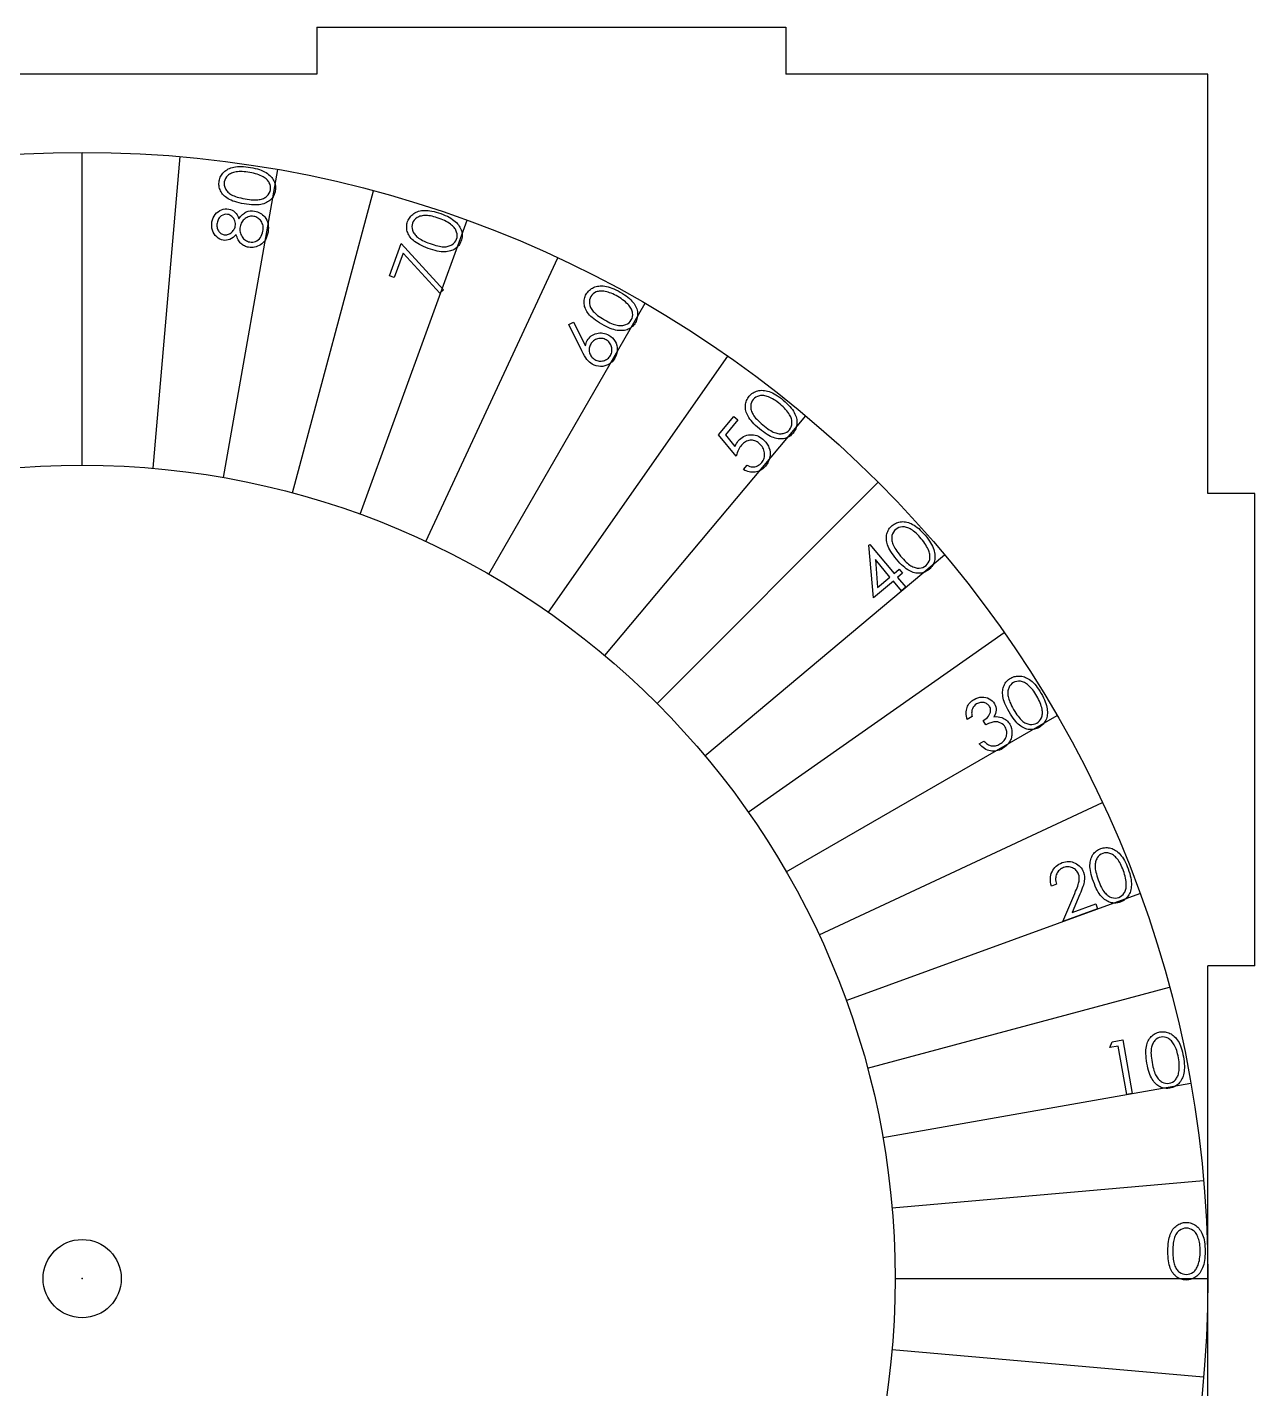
# Model space of a CAD drawing. Header units: millimetres. Extents: x 0 to 150, y -15 to 160.
# Drawn here: x 71.5 to 150, y 73 to 160 of the extents above; entities that cross this region are included whole.
import ezdxf

# ---------------------------------------------------------------- set-up
doc = ezdxf.new("R2010")
doc.units = ezdxf.units.MM
doc.header["$PDSIZE"] = -1

msp = doc.modelspace()

# ---------------------------------------------------------------- linework, layer by layer
at = {"color": 7, "linetype": 'Continuous', "lineweight": 25}
for p, q in [((90, 160), (90, 157)), ((90, 160), (120, 160)), ((120, 160), (120, 157)), ((90, 157), (60, 157)), ((147, 157), (120, 157)), ((147, 130.2), (147, 157)), ((150, 130.2), (147, 130.2)), ((150, 100), (150, 130.2)), ((150, 100), (147, 100)), ((147, 70.2), (147, 100))]:
    msp.add_line(p, q, dxfattribs=at)
at = {"color": 7, "linetype": 'Continuous'}
for p, q in [((75, 132), (75, 152)), ((79.532, 131.802), (81.275, 151.726)), ((84.03, 131.21), (87.503, 150.906)), ((88.459, 130.228), (93.635, 149.547)), ((92.785, 128.864), (99.625, 147.658)), ((96.976, 127.128), (105.429, 145.254)), ((101, 125.033), (111, 142.354)), ((104.826, 122.596), (116.298, 138.979)), ((108.425, 119.834), (121.281, 135.155)), ((111.77, 116.77), (125.912, 130.912)), ((114.834, 113.425), (130.155, 126.281)), ((117.596, 109.826), (133.979, 121.298)), ((120.033, 106), (137.354, 116)), ((122.128, 101.976), (140.254, 110.429)), ((123.864, 97.785), (142.658, 104.625)), ((125.228, 93.459), (144.547, 98.635)), ((126.21, 89.03), (145.906, 92.503)), ((126.802, 84.532), (146.726, 86.275)), ((127, 80), (147, 80)), ((126.802, 75.468), (146.726, 73.725))]:
    msp.add_line(p, q, dxfattribs=at)
at = {"color": 7, "linetype": 'Continuous', "flags": 128}
for points in [[(85.355, 148.706), (85.191, 148.738), (85.038, 148.771), (84.895, 148.809), (84.762, 148.849), (84.639, 148.891), (84.528, 148.936), (84.426, 148.985), (84.335, 149.036), (84.252, 149.09), (84.176, 149.147), (84.106, 149.206), (84.041, 149.269), (83.984, 149.333), (83.932, 149.401), (83.887, 149.471), (83.848, 149.545), (83.815, 149.62), (83.789, 149.696), (83.769, 149.773), (83.755, 149.851), (83.747, 149.93), (83.746, 150.009), (83.751, 150.09), (83.762, 150.171), (83.762, 150.171), (83.78, 150.252), (83.803, 150.331), (83.832, 150.406), (83.866, 150.479), (83.906, 150.548), (83.952, 150.614), (84.003, 150.678), (84.06, 150.738), (84.122, 150.795), (84.19, 150.847), (84.263, 150.894), (84.341, 150.938), (84.426, 150.976), (84.515, 151.009), (84.609, 151.039), (84.709, 151.063), (84.815, 151.082), (84.929, 151.095), (85.05, 151.101), (85.179, 151.102), (85.314, 151.095), (85.457, 151.082), (85.608, 151.063), (85.765, 151.038), (85.765, 151.038), (85.922, 151.008), (86.069, 150.975), (86.207, 150.938), (86.337, 150.898), (86.457, 150.855), (86.568, 150.808), (86.67, 150.758), (86.762, 150.704), (86.848, 150.647), (86.926, 150.587), (86.999, 150.526), (87.065, 150.461), (87.123, 150.394), (87.176, 150.324), (87.222, 150.251), (87.262, 150.176), (87.296, 150.099), (87.323, 150.021), (87.344, 149.942), (87.358, 149.863), (87.365, 149.783), (87.367, 149.702), (87.362, 149.621), (87.351, 149.538), (87.351, 149.538), (87.333, 149.457), (87.311, 149.38), (87.282, 149.306), (87.248, 149.235), (87.209, 149.167), (87.164, 149.102), (87.114, 149.04), (87.058, 148.981), (86.997, 148.926), (86.93, 148.876), (86.858, 148.83), (86.782, 148.789), (86.701, 148.752), (86.614, 148.72), (86.522, 148.693), (86.424, 148.67), (86.321, 148.652), (86.209, 148.641), (86.087, 148.636), (85.958, 148.638), (85.82, 148.645), (85.674, 148.659), (85.518, 148.68), (85.355, 148.706)], [(85.418, 149.029), (85.559, 149.006), (85.691, 148.987), (85.815, 148.973), (85.931, 148.965), (86.038, 148.961), (86.137, 148.961), (86.228, 148.967), (86.311, 148.978), (86.387, 148.992), (86.46, 149.011), (86.529, 149.034), (86.594, 149.06), (86.655, 149.09), (86.712, 149.124), (86.765, 149.162), (86.814, 149.203), (86.9, 149.294), (86.966, 149.391), (87.014, 149.494), (87.043, 149.604), (87.043, 149.604), (87.053, 149.717), (87.045, 149.831), (87.016, 149.943), (86.969, 150.055), (86.937, 150.11), (86.901, 150.163), (86.859, 150.214), (86.812, 150.262), (86.76, 150.308), (86.702, 150.353), (86.64, 150.395), (86.572, 150.435), (86.572, 150.435), (86.483, 150.481), (86.39, 150.524), (86.291, 150.564), (86.187, 150.601), (86.077, 150.635), (85.962, 150.665), (85.842, 150.693), (85.716, 150.717), (85.716, 150.717), (85.59, 150.737), (85.469, 150.753), (85.353, 150.764), (85.242, 150.771), (85.137, 150.773), (85.037, 150.77), (84.942, 150.763), (84.852, 150.751), (84.767, 150.736), (84.688, 150.716), (84.613, 150.693), (84.543, 150.667), (84.479, 150.636), (84.419, 150.601), (84.365, 150.564), (84.316, 150.521), (84.231, 150.432), (84.165, 150.336), (84.118, 150.233), (84.088, 150.125), (84.088, 150.125), (84.079, 150.011), (84.088, 149.897), (84.117, 149.785), (84.165, 149.671), (84.197, 149.616), (84.234, 149.562), (84.276, 149.511), (84.323, 149.462), (84.374, 149.415), (84.431, 149.37), (84.494, 149.328), (84.56, 149.288), (84.635, 149.249), (84.718, 149.212), (84.811, 149.178), (84.914, 149.144), (85.026, 149.113), (85.147, 149.083), (85.278, 149.055), (85.418, 149.029)], [(85.016, 147.761), (85.074, 147.837), (85.133, 147.907), (85.193, 147.97), (85.252, 148.026), (85.313, 148.076), (85.373, 148.12), (85.434, 148.158), (85.496, 148.188), (85.621, 148.234), (85.751, 148.259), (85.885, 148.265), (86.024, 148.25), (86.024, 148.25), (86.12, 148.229), (86.212, 148.2), (86.301, 148.164), (86.384, 148.12), (86.463, 148.068), (86.538, 148.01), (86.608, 147.943), (86.675, 147.869), (86.675, 147.869), (86.747, 147.771), (86.806, 147.665), (86.852, 147.554), (86.885, 147.436), (86.904, 147.312), (86.911, 147.182), (86.905, 147.044), (86.885, 146.9), (86.885, 146.9), (86.856, 146.764), (86.818, 146.638), (86.771, 146.522), (86.716, 146.416), (86.652, 146.321), (86.58, 146.236), (86.499, 146.161), (86.409, 146.098), (86.315, 146.044), (86.221, 145.999), (86.125, 145.964), (86.03, 145.938), (85.934, 145.922), (85.838, 145.916), (85.741, 145.919), (85.644, 145.931), (85.644, 145.931), (85.573, 145.946), (85.506, 145.966), (85.441, 145.99), (85.379, 146.018), (85.319, 146.051), (85.262, 146.088), (85.207, 146.129), (85.156, 146.175), (85.107, 146.227), (85.06, 146.284), (85.017, 146.348), (84.976, 146.418), (84.938, 146.494), (84.902, 146.576), (84.869, 146.664), (84.839, 146.758), (84.839, 146.758), (84.749, 146.653), (84.654, 146.565), (84.554, 146.493), (84.449, 146.438), (84.342, 146.401), (84.233, 146.38), (84.124, 146.375), (84.014, 146.387), (84.014, 146.387), (83.905, 146.415), (83.8, 146.459), (83.699, 146.52), (83.602, 146.597), (83.514, 146.688), (83.441, 146.79), (83.38, 146.902), (83.333, 147.025), (83.3, 147.155), (83.285, 147.287), (83.285, 147.421), (83.301, 147.557), (83.301, 147.557), (83.332, 147.686), (83.378, 147.808), (83.437, 147.923), (83.511, 148.029), (83.598, 148.125), (83.692, 148.207), (83.796, 148.274), (83.909, 148.327), (84.026, 148.365), (84.142, 148.386), (84.259, 148.39), (84.375, 148.378), (84.375, 148.378), (84.487, 148.35), (84.589, 148.309), (84.682, 148.253), (84.766, 148.183), (84.842, 148.099), (84.909, 148), (84.967, 147.888), (85.016, 147.761)], [(83.63, 147.482), (83.62, 147.413), (83.617, 147.346), (83.618, 147.281), (83.626, 147.218), (83.639, 147.157), (83.658, 147.098), (83.683, 147.041), (83.713, 146.987), (83.748, 146.936), (83.786, 146.891), (83.828, 146.851), (83.871, 146.816), (83.918, 146.787), (83.969, 146.763), (84.021, 146.745), (84.077, 146.732), (84.077, 146.732), (84.134, 146.725), (84.191, 146.725), (84.247, 146.731), (84.303, 146.743), (84.359, 146.762), (84.414, 146.788), (84.47, 146.82), (84.525, 146.858), (84.576, 146.9), (84.623, 146.947), (84.665, 146.996), (84.701, 147.048), (84.731, 147.104), (84.757, 147.163), (84.776, 147.224), (84.791, 147.289), (84.791, 147.289), (84.8, 147.374), (84.799, 147.458), (84.787, 147.541), (84.764, 147.624), (84.731, 147.704), (84.689, 147.776), (84.637, 147.842), (84.576, 147.9), (84.511, 147.95), (84.443, 147.989), (84.372, 148.018), (84.3, 148.036), (84.3, 148.036), (84.197, 148.044), (84.094, 148.029), (83.992, 147.993), (83.889, 147.936), (83.841, 147.899), (83.797, 147.857), (83.758, 147.808), (83.723, 147.754), (83.693, 147.695), (83.667, 147.63), (83.646, 147.559), (83.63, 147.482)], [(97.131, 145.864), (96.975, 145.923), (96.83, 145.983), (96.696, 146.044), (96.573, 146.107), (96.46, 146.169), (96.357, 146.234), (96.265, 146.299), (96.185, 146.365), (96.113, 146.432), (96.047, 146.501), (95.988, 146.572), (95.937, 146.644), (95.89, 146.718), (95.852, 146.794), (95.82, 146.871), (95.794, 146.949), (95.775, 147.029), (95.761, 147.108), (95.755, 147.187), (95.755, 147.266), (95.761, 147.345), (95.773, 147.423), (95.792, 147.502), (95.817, 147.58), (95.817, 147.58), (95.849, 147.657), (95.885, 147.73), (95.927, 147.8), (95.973, 147.865), (96.024, 147.926), (96.081, 147.984), (96.142, 148.037), (96.209, 148.087), (96.28, 148.132), (96.356, 148.171), (96.436, 148.204), (96.521, 148.233), (96.61, 148.256), (96.704, 148.274), (96.802, 148.286), (96.904, 148.293), (97.012, 148.293), (97.126, 148.286), (97.246, 148.272), (97.373, 148.249), (97.505, 148.22), (97.644, 148.183), (97.788, 148.138), (97.939, 148.086), (97.939, 148.086), (98.088, 148.029), (98.226, 147.971), (98.356, 147.911), (98.476, 147.848), (98.586, 147.784), (98.687, 147.719), (98.779, 147.652), (98.861, 147.583), (98.935, 147.512), (99.002, 147.44), (99.062, 147.367), (99.116, 147.292), (99.162, 147.215), (99.202, 147.137), (99.235, 147.058), (99.261, 146.977), (99.281, 146.896), (99.294, 146.815), (99.301, 146.734), (99.301, 146.654), (99.294, 146.574), (99.282, 146.494), (99.263, 146.414), (99.237, 146.335), (99.237, 146.335), (99.206, 146.259), (99.17, 146.187), (99.13, 146.119), (99.084, 146.055), (99.033, 145.995), (98.978, 145.938), (98.918, 145.887), (98.853, 145.838), (98.783, 145.795), (98.709, 145.757), (98.631, 145.724), (98.548, 145.697), (98.462, 145.676), (98.371, 145.659), (98.276, 145.648), (98.176, 145.643), (98.071, 145.643), (97.959, 145.652), (97.839, 145.668), (97.712, 145.692), (97.577, 145.724), (97.436, 145.763), (97.287, 145.809), (97.131, 145.864)], [(85.101, 147.239), (85.089, 147.152), (85.085, 147.067), (85.089, 146.985), (85.101, 146.904), (85.12, 146.826), (85.147, 146.75), (85.182, 146.677), (85.225, 146.606), (85.273, 146.54), (85.326, 146.48), (85.381, 146.429), (85.441, 146.384), (85.504, 146.345), (85.571, 146.314), (85.641, 146.29), (85.716, 146.274), (85.716, 146.274), (85.81, 146.263), (85.904, 146.267), (85.997, 146.283), (86.089, 146.312), (86.178, 146.354), (86.259, 146.409), (86.332, 146.475), (86.397, 146.553), (86.454, 146.642), (86.5, 146.739), (86.537, 146.846), (86.563, 146.962), (86.563, 146.962), (86.575, 147.054), (86.58, 147.142), (86.577, 147.226), (86.567, 147.308), (86.549, 147.385), (86.522, 147.459), (86.488, 147.529), (86.447, 147.596), (86.4, 147.658), (86.349, 147.713), (86.295, 147.761), (86.237, 147.803), (86.176, 147.839), (86.111, 147.869), (86.042, 147.891), (85.97, 147.907), (85.97, 147.907), (85.899, 147.916), (85.829, 147.917), (85.759, 147.911), (85.691, 147.897), (85.623, 147.874), (85.555, 147.845), (85.488, 147.808), (85.422, 147.763), (85.36, 147.712), (85.304, 147.657), (85.254, 147.598), (85.21, 147.535), (85.173, 147.467), (85.143, 147.395), (85.118, 147.319), (85.101, 147.239)], [(97.249, 146.169), (97.383, 146.122), (97.51, 146.081), (97.63, 146.046), (97.742, 146.018), (97.846, 145.995), (97.945, 145.979), (98.035, 145.969), (98.118, 145.964), (98.196, 145.966), (98.271, 145.971), (98.342, 145.981), (98.411, 145.996), (98.475, 146.015), (98.538, 146.039), (98.597, 146.067), (98.652, 146.099), (98.752, 146.173), (98.834, 146.257), (98.899, 146.351), (98.947, 146.453), (98.947, 146.453), (98.976, 146.563), (98.987, 146.675), (98.978, 146.791), (98.951, 146.909), (98.93, 146.969), (98.903, 147.027), (98.871, 147.085), (98.833, 147.14), (98.789, 147.195), (98.741, 147.249), (98.686, 147.301), (98.627, 147.352), (98.627, 147.352), (98.548, 147.413), (98.463, 147.471), (98.373, 147.528), (98.277, 147.582), (98.175, 147.634), (98.067, 147.684), (97.954, 147.732), (97.835, 147.777), (97.835, 147.777), (97.714, 147.82), (97.598, 147.856), (97.485, 147.888), (97.378, 147.913), (97.274, 147.933), (97.175, 147.949), (97.081, 147.958), (96.99, 147.962), (96.905, 147.961), (96.823, 147.956), (96.746, 147.946), (96.673, 147.932), (96.604, 147.913), (96.54, 147.889), (96.479, 147.861), (96.423, 147.829), (96.324, 147.755), (96.243, 147.672), (96.178, 147.58), (96.132, 147.478), (96.132, 147.478), (96.101, 147.368), (96.091, 147.255), (96.1, 147.138), (96.128, 147.018), (96.15, 146.958), (96.177, 146.899), (96.209, 146.841), (96.246, 146.785), (96.289, 146.73), (96.338, 146.676), (96.391, 146.623), (96.45, 146.572), (96.516, 146.522), (96.592, 146.471), (96.678, 146.421), (96.773, 146.37), (96.878, 146.32), (96.992, 146.27), (97.116, 146.22), (97.249, 146.169)], [(94.647, 144.108), (95.399, 146.173), (95.399, 146.173), (98.102, 143.216), (98.102, 143.216), (97.867, 142.999), (97.867, 142.999), (95.523, 145.556), (95.523, 145.556), (94.955, 143.996), (94.955, 143.996), (94.647, 144.108)], [(108.233, 141.02), (108.09, 141.105), (107.958, 141.19), (107.836, 141.272), (107.725, 141.355), (107.626, 141.436), (107.536, 141.518), (107.457, 141.597), (107.389, 141.676), (107.33, 141.755), (107.278, 141.835), (107.232, 141.915), (107.194, 141.994), (107.161, 142.075), (107.136, 142.156), (107.118, 142.238), (107.106, 142.32), (107.101, 142.401), (107.102, 142.482), (107.109, 142.56), (107.123, 142.638), (107.142, 142.715), (107.168, 142.79), (107.201, 142.864), (107.239, 142.936), (107.239, 142.936), (107.283, 143.006), (107.332, 143.072), (107.384, 143.133), (107.441, 143.189), (107.502, 143.24), (107.567, 143.287), (107.637, 143.329), (107.711, 143.366), (107.789, 143.397), (107.87, 143.423), (107.955, 143.443), (108.044, 143.456), (108.135, 143.463), (108.231, 143.465), (108.329, 143.46), (108.432, 143.449), (108.538, 143.43), (108.649, 143.404), (108.765, 143.369), (108.885, 143.325), (109.01, 143.273), (109.14, 143.212), (109.275, 143.143), (109.414, 143.066), (109.414, 143.066), (109.55, 142.984), (109.677, 142.902), (109.794, 142.821), (109.901, 142.739), (109.999, 142.657), (110.087, 142.575), (110.166, 142.493), (110.234, 142.411), (110.295, 142.329), (110.349, 142.246), (110.395, 142.163), (110.434, 142.08), (110.467, 141.997), (110.492, 141.913), (110.511, 141.83), (110.523, 141.746), (110.527, 141.662), (110.527, 141.58), (110.519, 141.499), (110.506, 141.42), (110.485, 141.342), (110.459, 141.267), (110.426, 141.192), (110.388, 141.118), (110.388, 141.118), (110.344, 141.049), (110.297, 140.984), (110.245, 140.924), (110.189, 140.868), (110.129, 140.818), (110.064, 140.772), (109.996, 140.732), (109.923, 140.695), (109.847, 140.664), (109.767, 140.64), (109.685, 140.622), (109.599, 140.609), (109.51, 140.603), (109.418, 140.602), (109.322, 140.608), (109.223, 140.62), (109.12, 140.639), (109.011, 140.667), (108.896, 140.704), (108.775, 140.749), (108.648, 140.804), (108.515, 140.867), (108.377, 140.939), (108.233, 141.02)], [(108.402, 141.299), (108.526, 141.23), (108.644, 141.167), (108.755, 141.112), (108.861, 141.065), (108.96, 141.024), (109.053, 140.991), (109.14, 140.965), (109.221, 140.947), (109.298, 140.935), (109.373, 140.927), (109.445, 140.925), (109.515, 140.927), (109.582, 140.935), (109.648, 140.948), (109.711, 140.965), (109.771, 140.987), (109.882, 141.043), (109.977, 141.111), (110.058, 141.192), (110.122, 141.284), (110.122, 141.284), (110.171, 141.387), (110.201, 141.497), (110.212, 141.612), (110.206, 141.733), (110.195, 141.795), (110.179, 141.857), (110.157, 141.919), (110.13, 141.98), (110.096, 142.041), (110.058, 142.102), (110.013, 142.163), (109.963, 142.224), (109.963, 142.224), (109.896, 142.297), (109.824, 142.37), (109.745, 142.441), (109.659, 142.512), (109.568, 142.581), (109.472, 142.649), (109.368, 142.715), (109.258, 142.78), (109.258, 142.78), (109.147, 142.843), (109.039, 142.9), (108.934, 142.949), (108.832, 142.994), (108.734, 143.031), (108.639, 143.064), (108.547, 143.089), (108.459, 143.109), (108.374, 143.123), (108.293, 143.132), (108.215, 143.135), (108.141, 143.134), (108.07, 143.127), (108.003, 143.115), (107.938, 143.098), (107.878, 143.076), (107.768, 143.02), (107.674, 142.953), (107.594, 142.873), (107.53, 142.781), (107.53, 142.781), (107.482, 142.678), (107.452, 142.568), (107.44, 142.452), (107.447, 142.329), (107.474, 142.203), (107.522, 142.079), (107.593, 141.956), (107.686, 141.835), (107.743, 141.774), (107.808, 141.711), (107.884, 141.646), (107.968, 141.58), (108.063, 141.512), (108.167, 141.443), (108.28, 141.372), (108.402, 141.299)], [(106.119, 140.996), (106.422, 141.149), (106.422, 141.149), (107.182, 139.631), (107.182, 139.631), (107.204, 139.725), (107.231, 139.813), (107.264, 139.894), (107.303, 139.969), (107.303, 139.969), (107.358, 140.054), (107.418, 140.131), (107.485, 140.2), (107.558, 140.261), (107.637, 140.314), (107.722, 140.359), (107.813, 140.396), (107.91, 140.425), (108.01, 140.445), (108.109, 140.455), (108.207, 140.455), (108.306, 140.446), (108.402, 140.426), (108.498, 140.396), (108.594, 140.357), (108.688, 140.307), (108.688, 140.307), (108.81, 140.227), (108.918, 140.135), (109.01, 140.032), (109.087, 139.917), (109.148, 139.793), (109.19, 139.664), (109.215, 139.527), (109.222, 139.384), (109.211, 139.24), (109.182, 139.101), (109.135, 138.967), (109.071, 138.837), (109.071, 138.837), (108.993, 138.721), (108.904, 138.617), (108.801, 138.526), (108.687, 138.449), (108.564, 138.387), (108.435, 138.343), (108.301, 138.318), (108.16, 138.311), (108.02, 138.322), (107.885, 138.35), (107.755, 138.395), (107.629, 138.458), (107.629, 138.458), (107.539, 138.516), (107.452, 138.585), (107.367, 138.664), (107.285, 138.755), (107.205, 138.861), (107.122, 138.988), (107.037, 139.135), (106.951, 139.302), (106.951, 139.302), (106.119, 140.996)], [(107.525, 139.746), (107.491, 139.68), (107.464, 139.614), (107.444, 139.546), (107.431, 139.478), (107.426, 139.408), (107.428, 139.338), (107.436, 139.267), (107.452, 139.195), (107.475, 139.124), (107.503, 139.058), (107.536, 138.996), (107.576, 138.939), (107.622, 138.885), (107.673, 138.836), (107.73, 138.792), (107.793, 138.752), (107.793, 138.752), (107.859, 138.718), (107.926, 138.691), (107.993, 138.671), (108.062, 138.659), (108.131, 138.653), (108.201, 138.655), (108.273, 138.663), (108.345, 138.679), (108.416, 138.702), (108.482, 138.73), (108.543, 138.763), (108.601, 138.803), (108.653, 138.848), (108.702, 138.899), (108.746, 138.955), (108.786, 139.018), (108.786, 139.018), (108.82, 139.084), (108.847, 139.15), (108.866, 139.218), (108.88, 139.286), (108.885, 139.356), (108.883, 139.426), (108.875, 139.497), (108.859, 139.57), (108.836, 139.64), (108.808, 139.706), (108.775, 139.768), (108.735, 139.826), (108.69, 139.879), (108.639, 139.927), (108.583, 139.971), (108.52, 140.011), (108.52, 140.011), (108.454, 140.046), (108.387, 140.073), (108.319, 140.093), (108.25, 140.105), (108.181, 140.111), (108.11, 140.109), (108.038, 140.101), (107.966, 140.085), (107.895, 140.063), (107.83, 140.034), (107.768, 140.001), (107.71, 139.962), (107.657, 139.916), (107.609, 139.865), (107.565, 139.809), (107.525, 139.746)], [(118.313, 134.332), (118.186, 134.442), (118.069, 134.549), (117.963, 134.653), (117.868, 134.755), (117.783, 134.853), (117.708, 134.949), (117.644, 135.043), (117.59, 135.133), (117.545, 135.221), (117.506, 135.31), (117.476, 135.397), (117.451, 135.484), (117.433, 135.569), (117.422, 135.654), (117.418, 135.738), (117.421, 135.822), (117.43, 135.904), (117.445, 135.983), (117.466, 136.06), (117.494, 136.135), (117.527, 136.207), (117.565, 136.277), (117.61, 136.345), (117.661, 136.41), (117.661, 136.41), (117.717, 136.473), (117.777, 136.53), (117.84, 136.581), (117.907, 136.627), (117.976, 136.667), (118.05, 136.702), (118.126, 136.732), (118.206, 136.755), (118.289, 136.773), (118.374, 136.784), (118.462, 136.789), (118.552, 136.787), (118.645, 136.778), (118.74, 136.762), (118.837, 136.74), (118.937, 136.711), (119.039, 136.674), (119.145, 136.629), (119.254, 136.573), (119.366, 136.509), (119.481, 136.435), (119.599, 136.352), (119.72, 136.26), (119.845, 136.158), (119.845, 136.158), (119.967, 136.054), (120.078, 135.951), (120.18, 135.849), (120.272, 135.749), (120.354, 135.65), (120.428, 135.554), (120.491, 135.458), (120.545, 135.364), (120.591, 135.272), (120.63, 135.181), (120.661, 135.09), (120.686, 135.001), (120.704, 134.913), (120.715, 134.825), (120.719, 134.738), (120.715, 134.653), (120.706, 134.569), (120.69, 134.488), (120.668, 134.409), (120.641, 134.333), (120.607, 134.259), (120.567, 134.188), (120.522, 134.119), (120.471, 134.053), (120.471, 134.053), (120.415, 133.991), (120.356, 133.936), (120.295, 133.885), (120.23, 133.839), (120.161, 133.8), (120.089, 133.766), (120.014, 133.737), (119.936, 133.714), (119.854, 133.697), (119.772, 133.687), (119.686, 133.682), (119.599, 133.685), (119.509, 133.695), (119.417, 133.71), (119.323, 133.733), (119.227, 133.762), (119.127, 133.8), (119.024, 133.846), (118.916, 133.903), (118.804, 133.97), (118.688, 134.046), (118.567, 134.132), (118.442, 134.227), (118.313, 134.332)], [(118.53, 134.581), (118.641, 134.489), (118.747, 134.407), (118.848, 134.333), (118.945, 134.267), (119.036, 134.21), (119.123, 134.161), (119.206, 134.119), (119.283, 134.087), (119.357, 134.061), (119.43, 134.041), (119.501, 134.026), (119.571, 134.016), (119.639, 134.012), (119.706, 134.013), (119.772, 134.019), (119.835, 134.031), (119.955, 134.067), (120.062, 134.119), (120.156, 134.184), (120.237, 134.265), (120.237, 134.265), (120.302, 134.359), (120.352, 134.462), (120.383, 134.574), (120.398, 134.696), (120.398, 134.76), (120.393, 134.825), (120.382, 134.889), (120.366, 134.955), (120.343, 135.022), (120.315, 135.089), (120.282, 135.157), (120.243, 135.226), (120.243, 135.226), (120.19, 135.31), (120.13, 135.395), (120.063, 135.48), (119.991, 135.565), (119.913, 135.65), (119.828, 135.734), (119.737, 135.819), (119.639, 135.903), (119.639, 135.903), (119.54, 135.984), (119.442, 136.059), (119.347, 136.127), (119.254, 136.189), (119.163, 136.244), (119.074, 136.292), (118.988, 136.333), (118.904, 136.368), (118.822, 136.397), (118.743, 136.42), (118.666, 136.438), (118.592, 136.449), (118.52, 136.455), (118.451, 136.455), (118.385, 136.449), (118.32, 136.438), (118.201, 136.402), (118.096, 136.351), (118.003, 136.286), (117.924, 136.206), (117.924, 136.206), (117.857, 136.112), (117.808, 136.008), (117.776, 135.894), (117.762, 135.771), (117.762, 135.707), (117.766, 135.642), (117.777, 135.576), (117.793, 135.51), (117.815, 135.443), (117.842, 135.376), (117.874, 135.307), (117.912, 135.238), (117.958, 135.167), (118.012, 135.094), (118.076, 135.016), (118.149, 134.936), (118.23, 134.852), (118.321, 134.765), (118.421, 134.675), (118.53, 134.581)], [(116.682, 135.106), (116.936, 134.892), (116.936, 134.892), (116.136, 133.939), (116.136, 133.939), (116.754, 133.195), (116.754, 133.195), (116.803, 133.298), (116.855, 133.393), (116.909, 133.477), (116.967, 133.552), (116.967, 133.552), (117.046, 133.639), (117.129, 133.714), (117.217, 133.779), (117.308, 133.835), (117.404, 133.879), (117.504, 133.913), (117.609, 133.936), (117.717, 133.95), (117.827, 133.952), (117.935, 133.944), (118.041, 133.924), (118.146, 133.894), (118.248, 133.852), (118.348, 133.799), (118.446, 133.735), (118.543, 133.661), (118.543, 133.661), (118.607, 133.604), (118.666, 133.545), (118.72, 133.484), (118.77, 133.419), (118.816, 133.352), (118.857, 133.282), (118.893, 133.209), (118.925, 133.134), (118.972, 132.981), (118.999, 132.828), (119.002, 132.674), (118.985, 132.521), (118.968, 132.445), (118.946, 132.369), (118.918, 132.295), (118.885, 132.222), (118.846, 132.151), (118.803, 132.08), (118.753, 132.01), (118.699, 131.941), (118.699, 131.941), (118.629, 131.864), (118.555, 131.795), (118.478, 131.735), (118.397, 131.683), (118.313, 131.64), (118.225, 131.604), (118.134, 131.577), (118.039, 131.559), (117.943, 131.549), (117.848, 131.548), (117.754, 131.556), (117.66, 131.572), (117.569, 131.597), (117.477, 131.631), (117.388, 131.673), (117.299, 131.724), (117.299, 131.724), (117.529, 131.999), (117.529, 131.999), (117.618, 131.955), (117.704, 131.923), (117.787, 131.903), (117.867, 131.893), (117.946, 131.894), (118.026, 131.906), (118.107, 131.927), (118.188, 131.959), (118.266, 131.999), (118.338, 132.047), (118.404, 132.103), (118.463, 132.166), (118.463, 132.166), (118.514, 132.233), (118.558, 132.304), (118.592, 132.377), (118.619, 132.453), (118.638, 132.532), (118.648, 132.614), (118.65, 132.699), (118.643, 132.787), (118.629, 132.874), (118.606, 132.959), (118.576, 133.04), (118.537, 133.118), (118.491, 133.193), (118.436, 133.264), (118.373, 133.332), (118.302, 133.397), (118.302, 133.397), (118.234, 133.449), (118.164, 133.494), (118.093, 133.531), (118.021, 133.559), (117.947, 133.58), (117.872, 133.593), (117.796, 133.598), (117.718, 133.594), (117.641, 133.583), (117.566, 133.564), (117.494, 133.537), (117.423, 133.502), (117.356, 133.458), (117.29, 133.407), (117.227, 133.348), (117.166, 133.28), (117.166, 133.28), (117.118, 133.218), (117.071, 133.148), (117.026, 133.072), (116.982, 132.989), (116.941, 132.899), (116.902, 132.801), (116.865, 132.698), (116.829, 132.587), (116.829, 132.587), (115.709, 133.948), (115.709, 133.948), (116.682, 135.106)], [(127.09, 125.986), (126.984, 126.116), (126.888, 126.242), (126.801, 126.363), (126.725, 126.479), (126.658, 126.591), (126.601, 126.698), (126.554, 126.801), (126.517, 126.9), (126.488, 126.995), (126.465, 127.088), (126.449, 127.179), (126.44, 127.269), (126.438, 127.356), (126.442, 127.442), (126.452, 127.526), (126.47, 127.607), (126.493, 127.686), (126.522, 127.762), (126.556, 127.834), (126.595, 127.904), (126.641, 127.969), (126.691, 128.031), (126.747, 128.09), (126.808, 128.145), (126.808, 128.145), (126.874, 128.197), (126.943, 128.242), (127.014, 128.282), (127.088, 128.316), (127.164, 128.343), (127.242, 128.365), (127.322, 128.38), (127.406, 128.39), (127.491, 128.394), (127.577, 128.39), (127.664, 128.379), (127.752, 128.361), (127.842, 128.337), (127.932, 128.305), (128.024, 128.266), (128.117, 128.22), (128.212, 128.167), (128.307, 128.103), (128.405, 128.029), (128.504, 127.946), (128.605, 127.854), (128.707, 127.751), (128.811, 127.639), (128.916, 127.518), (128.916, 127.518), (129.017, 127.394), (129.109, 127.273), (129.191, 127.155), (129.265, 127.041), (129.329, 126.929), (129.384, 126.821), (129.43, 126.716), (129.467, 126.614), (129.496, 126.515), (129.518, 126.419), (129.534, 126.324), (129.543, 126.232), (129.545, 126.142), (129.541, 126.054), (129.529, 125.968), (129.511, 125.884), (129.487, 125.804), (129.458, 125.727), (129.423, 125.652), (129.383, 125.582), (129.337, 125.516), (129.285, 125.452), (129.229, 125.392), (129.166, 125.336), (129.166, 125.336), (129.101, 125.285), (129.034, 125.24), (128.964, 125.201), (128.891, 125.169), (128.817, 125.141), (128.741, 125.12), (128.661, 125.105), (128.58, 125.096), (128.497, 125.093), (128.414, 125.097), (128.329, 125.108), (128.244, 125.126), (128.157, 125.15), (128.069, 125.182), (127.981, 125.22), (127.891, 125.265), (127.8, 125.319), (127.706, 125.384), (127.609, 125.458), (127.511, 125.544), (127.409, 125.638), (127.305, 125.744), (127.199, 125.86), (127.09, 125.986)], [(127.347, 126.193), (127.44, 126.084), (127.53, 125.985), (127.617, 125.893), (127.701, 125.812), (127.781, 125.739), (127.858, 125.676), (127.932, 125.621), (128.002, 125.576), (128.071, 125.537), (128.139, 125.505), (128.206, 125.478), (128.274, 125.456), (128.34, 125.44), (128.406, 125.429), (128.471, 125.424), (128.537, 125.424), (128.661, 125.439), (128.775, 125.471), (128.879, 125.52), (128.972, 125.586), (128.972, 125.586), (129.053, 125.666), (129.12, 125.76), (129.17, 125.865), (129.206, 125.982), (129.217, 126.044), (129.224, 126.109), (129.224, 126.175), (129.219, 126.243), (129.209, 126.312), (129.194, 126.383), (129.173, 126.456), (129.146, 126.53), (129.146, 126.53), (129.108, 126.623), (129.064, 126.717), (129.013, 126.812), (128.957, 126.908), (128.894, 127.005), (128.825, 127.103), (128.75, 127.202), (128.669, 127.302), (128.669, 127.302), (128.585, 127.399), (128.502, 127.49), (128.42, 127.573), (128.339, 127.65), (128.259, 127.72), (128.18, 127.782), (128.103, 127.838), (128.025, 127.887), (127.95, 127.93), (127.876, 127.967), (127.803, 127.997), (127.732, 128.021), (127.663, 128.04), (127.595, 128.052), (127.528, 128.057), (127.463, 128.057), (127.34, 128.042), (127.227, 128.012), (127.124, 127.963), (127.031, 127.899), (127.031, 127.899), (126.95, 127.817), (126.883, 127.723), (126.832, 127.618), (126.796, 127.498), (126.785, 127.435), (126.779, 127.37), (126.778, 127.303), (126.782, 127.235), (126.792, 127.166), (126.807, 127.094), (126.827, 127.022), (126.852, 126.947), (126.885, 126.87), (126.925, 126.787), (126.975, 126.7), (127.033, 126.609), (127.099, 126.512), (127.173, 126.41), (127.256, 126.304), (127.347, 126.193)], [(125.315, 126.892), (125.37, 126.938), (125.37, 126.938), (126.934, 125.074), (126.934, 125.074), (127.257, 125.346), (127.257, 125.346), (127.473, 125.089), (127.473, 125.089), (127.149, 124.818), (127.149, 124.818), (127.671, 124.196), (127.671, 124.196), (127.403, 123.971), (127.403, 123.971), (126.882, 124.593), (126.882, 124.593), (125.603, 123.521), (125.603, 123.521), (125.315, 126.892)], [(126.666, 124.85), (125.731, 125.965), (125.731, 125.965), (125.879, 124.19), (125.879, 124.19), (126.666, 124.85)], [(134.29, 116.228), (134.208, 116.373), (134.136, 116.513), (134.073, 116.645), (134.018, 116.772), (133.972, 116.893), (133.935, 117.008), (133.907, 117.116), (133.887, 117.219), (133.875, 117.317), (133.87, 117.411), (133.87, 117.503), (133.877, 117.592), (133.889, 117.678), (133.907, 117.761), (133.933, 117.84), (133.964, 117.918), (134, 117.99), (134.041, 118.06), (134.087, 118.124), (134.137, 118.185), (134.193, 118.241), (134.253, 118.293), (134.318, 118.342), (134.387, 118.385), (134.387, 118.385), (134.461, 118.424), (134.535, 118.457), (134.611, 118.483), (134.688, 118.503), (134.767, 118.516), (134.847, 118.524), (134.928, 118.525), (135.011, 118.521), (135.094, 118.509), (135.178, 118.49), (135.261, 118.465), (135.344, 118.433), (135.427, 118.393), (135.51, 118.347), (135.594, 118.293), (135.676, 118.232), (135.759, 118.164), (135.843, 118.084), (135.925, 117.996), (136.007, 117.899), (136.089, 117.791), (136.172, 117.673), (136.253, 117.546), (136.335, 117.409), (136.335, 117.409), (136.413, 117.27), (136.482, 117.137), (136.542, 117.008), (136.594, 116.883), (136.638, 116.764), (136.673, 116.649), (136.701, 116.538), (136.719, 116.433), (136.73, 116.331), (136.735, 116.233), (136.734, 116.138), (136.727, 116.046), (136.713, 115.958), (136.694, 115.872), (136.668, 115.79), (136.636, 115.712), (136.599, 115.637), (136.557, 115.567), (136.51, 115.501), (136.458, 115.439), (136.402, 115.382), (136.341, 115.329), (136.275, 115.281), (136.205, 115.236), (136.205, 115.236), (136.133, 115.198), (136.059, 115.166), (135.984, 115.14), (135.908, 115.12), (135.831, 115.106), (135.752, 115.098), (135.672, 115.097), (135.592, 115.102), (135.51, 115.113), (135.43, 115.132), (135.348, 115.157), (135.268, 115.19), (135.188, 115.228), (135.108, 115.274), (135.028, 115.327), (134.948, 115.387), (134.868, 115.455), (134.787, 115.534), (134.707, 115.623), (134.625, 115.723), (134.542, 115.834), (134.459, 115.954), (134.374, 116.086), (134.29, 116.228)], [(134.577, 116.385), (134.649, 116.263), (134.72, 116.15), (134.789, 116.047), (134.857, 115.953), (134.922, 115.868), (134.986, 115.793), (135.049, 115.727), (135.11, 115.67), (135.17, 115.621), (135.231, 115.578), (135.293, 115.54), (135.355, 115.507), (135.416, 115.48), (135.479, 115.459), (135.542, 115.442), (135.606, 115.431), (135.73, 115.424), (135.847, 115.436), (135.956, 115.466), (136.058, 115.513), (136.058, 115.513), (136.152, 115.578), (136.232, 115.658), (136.3, 115.751), (136.355, 115.86), (136.377, 115.919), (136.394, 115.981), (136.406, 116.046), (136.413, 116.112), (136.415, 116.182), (136.412, 116.254), (136.403, 116.329), (136.391, 116.406), (136.391, 116.406), (136.37, 116.503), (136.342, 116.602), (136.31, 116.704), (136.272, 116.807), (136.227, 116.913), (136.176, 117.02), (136.12, 117.13), (136.058, 117.241), (136.058, 117.241), (135.993, 117.351), (135.927, 117.453), (135.861, 117.549), (135.796, 117.639), (135.729, 117.72), (135.663, 117.795), (135.596, 117.863), (135.53, 117.924), (135.464, 117.979), (135.398, 118.027), (135.332, 118.069), (135.267, 118.105), (135.202, 118.134), (135.138, 118.158), (135.074, 118.175), (135.01, 118.186), (134.888, 118.193), (134.772, 118.182), (134.663, 118.153), (134.562, 118.105), (134.562, 118.105), (134.468, 118.04), (134.387, 117.96), (134.319, 117.865), (134.264, 117.755), (134.241, 117.695), (134.224, 117.633), (134.212, 117.568), (134.205, 117.5), (134.202, 117.431), (134.204, 117.359), (134.212, 117.284), (134.224, 117.207), (134.242, 117.126), (134.268, 117.038), (134.301, 116.945), (134.341, 116.846), (134.389, 116.74), (134.444, 116.628), (134.507, 116.509), (134.577, 116.385)], [(131.913, 115.929), (131.607, 115.753), (131.607, 115.753), (131.579, 115.856), (131.558, 115.957), (131.545, 116.055), (131.54, 116.151), (131.542, 116.244), (131.553, 116.334), (131.572, 116.422), (131.598, 116.508), (131.631, 116.59), (131.67, 116.667), (131.717, 116.739), (131.769, 116.806), (131.828, 116.869), (131.892, 116.928), (131.964, 116.981), (132.041, 117.03), (132.041, 117.03), (132.16, 117.09), (132.283, 117.134), (132.409, 117.162), (132.539, 117.175), (132.669, 117.172), (132.792, 117.154), (132.909, 117.119), (133.02, 117.069), (133.122, 117.005), (133.211, 116.931), (133.287, 116.848), (133.35, 116.754), (133.35, 116.754), (133.399, 116.656), (133.432, 116.556), (133.451, 116.454), (133.454, 116.351), (133.443, 116.245), (133.416, 116.138), (133.375, 116.029), (133.319, 115.917), (133.319, 115.917), (133.45, 115.928), (133.578, 115.924), (133.702, 115.903), (133.822, 115.865), (133.822, 115.865), (133.903, 115.831), (133.979, 115.792), (134.049, 115.748), (134.115, 115.698), (134.175, 115.642), (134.23, 115.581), (134.281, 115.516), (134.326, 115.445), (134.326, 115.445), (134.39, 115.314), (134.436, 115.177), (134.463, 115.032), (134.471, 114.881), (134.469, 114.805), (134.461, 114.73), (134.448, 114.657), (134.432, 114.584), (134.408, 114.514), (134.381, 114.445), (134.349, 114.378), (134.312, 114.312), (134.224, 114.188), (134.12, 114.075), (134.001, 113.974), (133.865, 113.885), (133.865, 113.885), (133.768, 113.834), (133.671, 113.792), (133.575, 113.759), (133.478, 113.736), (133.381, 113.722), (133.284, 113.717), (133.187, 113.721), (133.09, 113.735), (132.994, 113.759), (132.9, 113.792), (132.808, 113.835), (132.717, 113.888), (132.629, 113.95), (132.542, 114.022), (132.457, 114.103), (132.374, 114.195), (132.374, 114.195), (132.667, 114.365), (132.667, 114.365), (132.728, 114.306), (132.789, 114.254), (132.848, 114.208), (132.907, 114.168), (132.964, 114.134), (133.022, 114.107), (133.078, 114.086), (133.133, 114.071), (133.133, 114.071), (133.203, 114.06), (133.274, 114.056), (133.344, 114.059), (133.416, 114.069), (133.486, 114.086), (133.558, 114.11), (133.629, 114.141), (133.701, 114.179), (133.701, 114.179), (133.779, 114.228), (133.849, 114.281), (133.911, 114.338), (133.967, 114.398), (134.014, 114.462), (134.054, 114.53), (134.087, 114.601), (134.112, 114.677), (134.129, 114.753), (134.139, 114.829), (134.142, 114.903), (134.138, 114.975), (134.125, 115.046), (134.105, 115.115), (134.079, 115.183), (134.044, 115.25), (134.044, 115.25), (133.988, 115.333), (133.922, 115.405), (133.845, 115.468), (133.756, 115.52), (133.661, 115.561), (133.564, 115.588), (133.462, 115.6), (133.358, 115.598), (133.303, 115.591), (133.243, 115.579), (133.179, 115.561), (133.11, 115.539), (133.036, 115.511), (132.958, 115.478), (132.876, 115.441), (132.788, 115.397), (132.788, 115.397), (132.63, 115.672), (132.63, 115.672), (132.728, 115.734), (132.816, 115.804), (132.894, 115.879), (132.963, 115.961), (133.019, 116.045), (133.061, 116.128), (133.088, 116.208), (133.101, 116.287), (133.102, 116.363), (133.092, 116.438), (133.07, 116.508), (133.037, 116.576), (133.037, 116.576), (133.007, 116.623), (132.972, 116.665), (132.935, 116.703), (132.893, 116.735), (132.847, 116.764), (132.797, 116.789), (132.743, 116.808), (132.686, 116.824), (132.626, 116.834), (132.567, 116.839), (132.507, 116.836), (132.447, 116.829), (132.388, 116.815), (132.328, 116.796), (132.269, 116.77), (132.209, 116.738), (132.209, 116.738), (132.119, 116.677), (132.044, 116.607), (131.984, 116.527), (131.938, 116.436), (131.92, 116.386), (131.907, 116.333), (131.898, 116.276), (131.893, 116.215), (131.891, 116.149), (131.895, 116.08), (131.902, 116.006), (131.913, 115.929)], [(139.679, 105.384), (139.625, 105.541), (139.578, 105.69), (139.538, 105.833), (139.506, 105.967), (139.482, 106.094), (139.465, 106.213), (139.457, 106.325), (139.456, 106.429), (139.461, 106.528), (139.472, 106.623), (139.488, 106.713), (139.51, 106.799), (139.537, 106.882), (139.57, 106.961), (139.608, 107.035), (139.652, 107.105), (139.7, 107.171), (139.753, 107.232), (139.809, 107.287), (139.869, 107.339), (139.934, 107.384), (140.002, 107.425), (140.074, 107.461), (140.15, 107.492), (140.15, 107.492), (140.229, 107.518), (140.309, 107.537), (140.388, 107.55), (140.468, 107.557), (140.549, 107.557), (140.629, 107.55), (140.709, 107.537), (140.79, 107.518), (140.87, 107.492), (140.949, 107.46), (141.026, 107.42), (141.102, 107.374), (141.178, 107.32), (141.251, 107.259), (141.324, 107.192), (141.395, 107.118), (141.464, 107.035), (141.532, 106.943), (141.598, 106.842), (141.663, 106.731), (141.725, 106.611), (141.785, 106.48), (141.844, 106.341), (141.901, 106.192), (141.901, 106.192), (141.953, 106.042), (141.998, 105.898), (142.035, 105.76), (142.065, 105.629), (142.088, 105.502), (142.102, 105.383), (142.109, 105.27), (142.109, 105.162), (142.103, 105.061), (142.091, 104.962), (142.074, 104.869), (142.05, 104.78), (142.022, 104.695), (141.988, 104.615), (141.948, 104.539), (141.903, 104.467), (141.853, 104.399), (141.799, 104.338), (141.742, 104.281), (141.68, 104.229), (141.615, 104.182), (141.546, 104.141), (141.472, 104.104), (141.395, 104.073), (141.395, 104.073), (141.317, 104.047), (141.239, 104.029), (141.161, 104.016), (141.082, 104.01), (141.004, 104.01), (140.925, 104.016), (140.846, 104.029), (140.767, 104.047), (140.69, 104.073), (140.612, 104.106), (140.537, 104.144), (140.463, 104.191), (140.391, 104.242), (140.32, 104.302), (140.25, 104.368), (140.182, 104.44), (140.115, 104.521), (140.049, 104.613), (139.985, 104.716), (139.921, 104.829), (139.859, 104.951), (139.798, 105.085), (139.738, 105.229), (139.679, 105.384)], [(139.99, 105.488), (140.04, 105.355), (140.09, 105.232), (140.141, 105.118), (140.19, 105.014), (140.241, 104.918), (140.291, 104.833), (140.341, 104.758), (140.392, 104.691), (140.443, 104.632), (140.495, 104.579), (140.549, 104.531), (140.604, 104.488), (140.66, 104.451), (140.718, 104.418), (140.777, 104.391), (140.838, 104.369), (140.959, 104.341), (141.077, 104.332), (141.189, 104.342), (141.299, 104.371), (141.299, 104.371), (141.402, 104.419), (141.495, 104.483), (141.579, 104.564), (141.651, 104.661), (141.684, 104.716), (141.711, 104.774), (141.733, 104.835), (141.752, 104.9), (141.766, 104.968), (141.776, 105.04), (141.78, 105.115), (141.781, 105.193), (141.781, 105.193), (141.777, 105.293), (141.768, 105.395), (141.753, 105.501), (141.733, 105.61), (141.708, 105.721), (141.677, 105.835), (141.64, 105.953), (141.598, 106.074), (141.598, 106.074), (141.553, 106.193), (141.506, 106.306), (141.458, 106.412), (141.409, 106.511), (141.358, 106.603), (141.306, 106.689), (141.252, 106.767), (141.197, 106.839), (141.141, 106.904), (141.085, 106.963), (141.027, 107.016), (140.969, 107.063), (140.91, 107.104), (140.851, 107.138), (140.791, 107.166), (140.73, 107.188), (140.61, 107.216), (140.494, 107.226), (140.382, 107.215), (140.274, 107.186), (140.274, 107.186), (140.171, 107.138), (140.077, 107.074), (139.993, 106.991), (139.92, 106.893), (139.887, 106.837), (139.86, 106.779), (139.836, 106.717), (139.817, 106.653), (139.803, 106.584), (139.793, 106.513), (139.786, 106.438), (139.785, 106.36), (139.789, 106.276), (139.799, 106.186), (139.815, 106.088), (139.838, 105.983), (139.866, 105.87), (139.901, 105.751), (139.943, 105.623), (139.99, 105.488)], [(137.309, 105.21), (136.997, 105.096), (136.997, 105.096), (136.962, 105.217), (136.938, 105.336), (136.926, 105.452), (136.924, 105.567), (136.934, 105.679), (136.954, 105.79), (136.987, 105.899), (137.03, 106.005), (137.083, 106.107), (137.144, 106.201), (137.214, 106.287), (137.291, 106.364), (137.376, 106.433), (137.469, 106.495), (137.571, 106.548), (137.68, 106.593), (137.68, 106.593), (137.791, 106.628), (137.9, 106.653), (138.007, 106.666), (138.113, 106.669), (138.216, 106.66), (138.317, 106.64), (138.415, 106.609), (138.512, 106.568), (138.604, 106.517), (138.689, 106.46), (138.766, 106.397), (138.836, 106.328), (138.898, 106.252), (138.953, 106.17), (139, 106.08), (139.039, 105.985), (139.039, 105.985), (139.081, 105.846), (139.104, 105.705), (139.109, 105.562), (139.096, 105.417), (139.082, 105.341), (139.061, 105.256), (139.035, 105.163), (139.004, 105.061), (138.967, 104.952), (138.923, 104.834), (138.874, 104.708), (138.819, 104.574), (138.819, 104.574), (138.327, 103.405), (138.327, 103.405), (139.83, 103.952), (139.83, 103.952), (139.944, 103.638), (139.944, 103.638), (137.733, 102.833), (137.733, 102.833), (138.488, 104.629), (138.488, 104.629), (138.542, 104.76), (138.591, 104.881), (138.635, 104.993), (138.672, 105.095), (138.703, 105.188), (138.728, 105.271), (138.748, 105.344), (138.761, 105.409), (138.775, 105.527), (138.774, 105.642), (138.757, 105.754), (138.725, 105.863), (138.725, 105.863), (138.697, 105.93), (138.664, 105.991), (138.625, 106.048), (138.581, 106.1), (138.531, 106.148), (138.476, 106.191), (138.415, 106.228), (138.348, 106.261), (138.279, 106.289), (138.209, 106.308), (138.138, 106.322), (138.066, 106.327), (137.994, 106.325), (137.922, 106.316), (137.848, 106.3), (137.775, 106.277), (137.775, 106.277), (137.7, 106.246), (137.63, 106.209), (137.566, 106.167), (137.508, 106.12), (137.456, 106.069), (137.409, 106.01), (137.367, 105.947), (137.332, 105.879), (137.303, 105.807), (137.281, 105.731), (137.267, 105.652), (137.261, 105.57), (137.261, 105.485), (137.27, 105.396), (137.286, 105.304), (137.309, 105.21)], [(143.105, 93.769), (143.078, 93.934), (143.058, 94.089), (143.043, 94.237), (143.035, 94.375), (143.033, 94.504), (143.038, 94.624), (143.049, 94.737), (143.065, 94.84), (143.088, 94.936), (143.115, 95.027), (143.147, 95.114), (143.183, 95.195), (143.225, 95.272), (143.271, 95.343), (143.321, 95.41), (143.377, 95.471), (143.436, 95.528), (143.499, 95.579), (143.564, 95.624), (143.632, 95.663), (143.703, 95.698), (143.778, 95.727), (143.855, 95.749), (143.936, 95.767), (143.936, 95.767), (144.018, 95.778), (144.1, 95.783), (144.18, 95.782), (144.26, 95.774), (144.339, 95.76), (144.417, 95.741), (144.494, 95.714), (144.57, 95.681), (144.644, 95.642), (144.717, 95.596), (144.787, 95.544), (144.854, 95.484), (144.919, 95.418), (144.981, 95.346), (145.041, 95.267), (145.098, 95.181), (145.153, 95.088), (145.203, 94.985), (145.251, 94.874), (145.295, 94.753), (145.336, 94.624), (145.373, 94.485), (145.406, 94.337), (145.437, 94.18), (145.437, 94.18), (145.462, 94.023), (145.481, 93.873), (145.493, 93.73), (145.5, 93.595), (145.5, 93.468), (145.493, 93.347), (145.482, 93.234), (145.463, 93.128), (145.439, 93.029), (145.41, 92.935), (145.376, 92.846), (145.338, 92.762), (145.295, 92.684), (145.247, 92.61), (145.195, 92.541), (145.138, 92.478), (145.077, 92.421), (145.013, 92.369), (144.947, 92.323), (144.877, 92.283), (144.804, 92.248), (144.729, 92.219), (144.65, 92.196), (144.569, 92.178), (144.569, 92.178), (144.487, 92.167), (144.407, 92.161), (144.327, 92.163), (144.249, 92.17), (144.172, 92.184), (144.095, 92.203), (144.02, 92.229), (143.945, 92.262), (143.872, 92.3), (143.802, 92.346), (143.735, 92.397), (143.671, 92.455), (143.608, 92.519), (143.548, 92.59), (143.491, 92.667), (143.436, 92.75), (143.384, 92.842), (143.335, 92.944), (143.29, 93.056), (143.247, 93.179), (143.207, 93.311), (143.17, 93.454), (143.136, 93.606), (143.105, 93.769)], [(140.881, 95.139), (141.553, 95.258), (141.553, 95.258), (142.155, 91.841), (142.155, 91.841), (141.816, 91.781), (141.816, 91.781), (141.272, 94.864), (141.272, 94.864), (140.736, 94.769), (140.736, 94.769), (140.881, 95.139)], [(143.429, 93.819), (143.455, 93.679), (143.483, 93.548), (143.513, 93.427), (143.544, 93.315), (143.577, 93.213), (143.612, 93.12), (143.649, 93.036), (143.687, 92.962), (143.727, 92.895), (143.769, 92.833), (143.814, 92.776), (143.861, 92.724), (143.91, 92.677), (143.961, 92.635), (144.015, 92.599), (144.071, 92.567), (144.185, 92.518), (144.299, 92.489), (144.412, 92.479), (144.525, 92.489), (144.525, 92.489), (144.635, 92.518), (144.739, 92.565), (144.835, 92.63), (144.924, 92.714), (144.965, 92.762), (145.002, 92.814), (145.036, 92.871), (145.065, 92.932), (145.09, 92.996), (145.112, 93.066), (145.13, 93.139), (145.144, 93.217), (145.144, 93.217), (145.158, 93.315), (145.166, 93.418), (145.17, 93.524), (145.169, 93.635), (145.163, 93.749), (145.153, 93.868), (145.137, 93.991), (145.117, 94.117), (145.117, 94.117), (145.093, 94.242), (145.066, 94.361), (145.038, 94.474), (145.006, 94.58), (144.972, 94.68), (144.935, 94.774), (144.896, 94.86), (144.854, 94.941), (144.811, 95.015), (144.765, 95.083), (144.717, 95.145), (144.668, 95.201), (144.618, 95.252), (144.565, 95.296), (144.51, 95.334), (144.454, 95.366), (144.341, 95.415), (144.229, 95.444), (144.116, 95.454), (144.004, 95.443), (144.004, 95.443), (143.894, 95.414), (143.79, 95.367), (143.694, 95.3), (143.604, 95.216), (143.563, 95.167), (143.525, 95.114), (143.491, 95.058), (143.461, 94.997), (143.434, 94.932), (143.412, 94.863), (143.393, 94.791), (143.378, 94.714), (143.368, 94.631), (143.362, 94.54), (143.361, 94.441), (143.365, 94.333), (143.373, 94.217), (143.387, 94.092), (143.405, 93.96), (143.429, 93.819)], [(144.442, 81.749), (144.444, 81.917), (144.451, 82.075), (144.463, 82.225), (144.479, 82.363), (144.5, 82.492), (144.526, 82.612), (144.556, 82.721), (144.59, 82.821), (144.629, 82.912), (144.672, 82.999), (144.719, 83.079), (144.769, 83.154), (144.823, 83.222), (144.881, 83.285), (144.942, 83.342), (145.008, 83.394), (145.077, 83.44), (145.148, 83.48), (145.22, 83.513), (145.295, 83.541), (145.371, 83.562), (145.45, 83.578), (145.53, 83.587), (145.612, 83.59), (145.612, 83.59), (145.696, 83.587), (145.778, 83.578), (145.857, 83.562), (145.935, 83.541), (146.011, 83.513), (146.084, 83.48), (146.157, 83.44), (146.226, 83.393), (146.293, 83.342), (146.356, 83.283), (146.416, 83.218), (146.472, 83.148), (146.525, 83.071), (146.574, 82.988), (146.619, 82.899), (146.661, 82.804), (146.698, 82.701), (146.731, 82.591), (146.758, 82.471), (146.781, 82.344), (146.798, 82.208), (146.811, 82.063), (146.818, 81.91), (146.821, 81.749), (146.821, 81.749), (146.818, 81.588), (146.811, 81.436), (146.798, 81.291), (146.781, 81.156), (146.759, 81.029), (146.731, 80.911), (146.7, 80.8), (146.663, 80.698), (146.621, 80.604), (146.577, 80.515), (146.528, 80.433), (146.476, 80.355), (146.419, 80.285), (146.359, 80.22), (146.295, 80.161), (146.228, 80.109), (146.158, 80.062), (146.086, 80.022), (146.011, 79.988), (145.936, 79.96), (145.858, 79.938), (145.778, 79.923), (145.696, 79.913), (145.612, 79.91), (145.612, 79.91), (145.53, 79.913), (145.45, 79.922), (145.371, 79.938), (145.296, 79.959), (145.221, 79.985), (145.149, 80.019), (145.079, 80.058), (145.011, 80.103), (144.946, 80.154), (144.884, 80.211), (144.827, 80.274), (144.773, 80.344), (144.722, 80.418), (144.675, 80.498), (144.632, 80.585), (144.592, 80.678), (144.557, 80.778), (144.526, 80.888), (144.501, 81.008), (144.48, 81.137), (144.463, 81.275), (144.451, 81.424), (144.444, 81.582), (144.442, 81.749)], [(144.756, 81.75), (144.758, 81.61), (144.763, 81.478), (144.772, 81.355), (144.783, 81.241), (144.798, 81.136), (144.817, 81.039), (144.838, 80.951), (144.864, 80.873), (144.892, 80.801), (144.924, 80.733), (144.958, 80.67), (144.996, 80.612), (145.038, 80.558), (145.082, 80.508), (145.129, 80.463), (145.18, 80.423), (145.286, 80.355), (145.396, 80.308), (145.508, 80.279), (145.623, 80.269), (145.623, 80.269), (145.739, 80.278), (145.851, 80.307), (145.959, 80.353), (146.063, 80.419), (146.113, 80.459), (146.159, 80.503), (146.203, 80.553), (146.243, 80.607), (146.281, 80.665), (146.315, 80.729), (146.346, 80.797), (146.374, 80.87), (146.374, 80.87), (146.405, 80.964), (146.432, 81.062), (146.455, 81.165), (146.473, 81.273), (146.487, 81.385), (146.498, 81.502), (146.504, 81.624), (146.506, 81.75), (146.506, 81.75), (146.504, 81.876), (146.499, 81.997), (146.49, 82.111), (146.477, 82.22), (146.46, 82.323), (146.441, 82.42), (146.416, 82.511), (146.389, 82.596), (146.358, 82.676), (146.324, 82.75), (146.288, 82.819), (146.248, 82.882), (146.206, 82.939), (146.161, 82.991), (146.113, 83.037), (146.063, 83.078), (145.957, 83.145), (145.849, 83.193), (145.737, 83.221), (145.623, 83.231), (145.623, 83.231), (145.507, 83.221), (145.394, 83.193), (145.286, 83.145), (145.18, 83.078), (145.129, 83.038), (145.082, 82.993), (145.038, 82.943), (144.998, 82.889), (144.96, 82.831), (144.925, 82.768), (144.893, 82.701), (144.864, 82.629), (144.839, 82.55), (144.817, 82.462), (144.798, 82.366), (144.784, 82.26), (144.772, 82.146), (144.763, 82.023), (144.758, 81.891), (144.756, 81.75)]]:
    msp.add_lwpolyline(points, dxfattribs=at)
at = {"color": 7, "linetype": 'Continuous'}
for radius in [72, 52]:
    msp.add_circle((75, 80), radius, dxfattribs=at)
at = {"color": 7, "linetype": 'Continuous', "lineweight": 25}
msp.add_circle((75, 80), 2.5, dxfattribs=at)
at = {"color": 7, "linetype": 'Continuous'}
msp.add_point((75, 80), dxfattribs=at)

doc.saveas('drawing.dxf')
